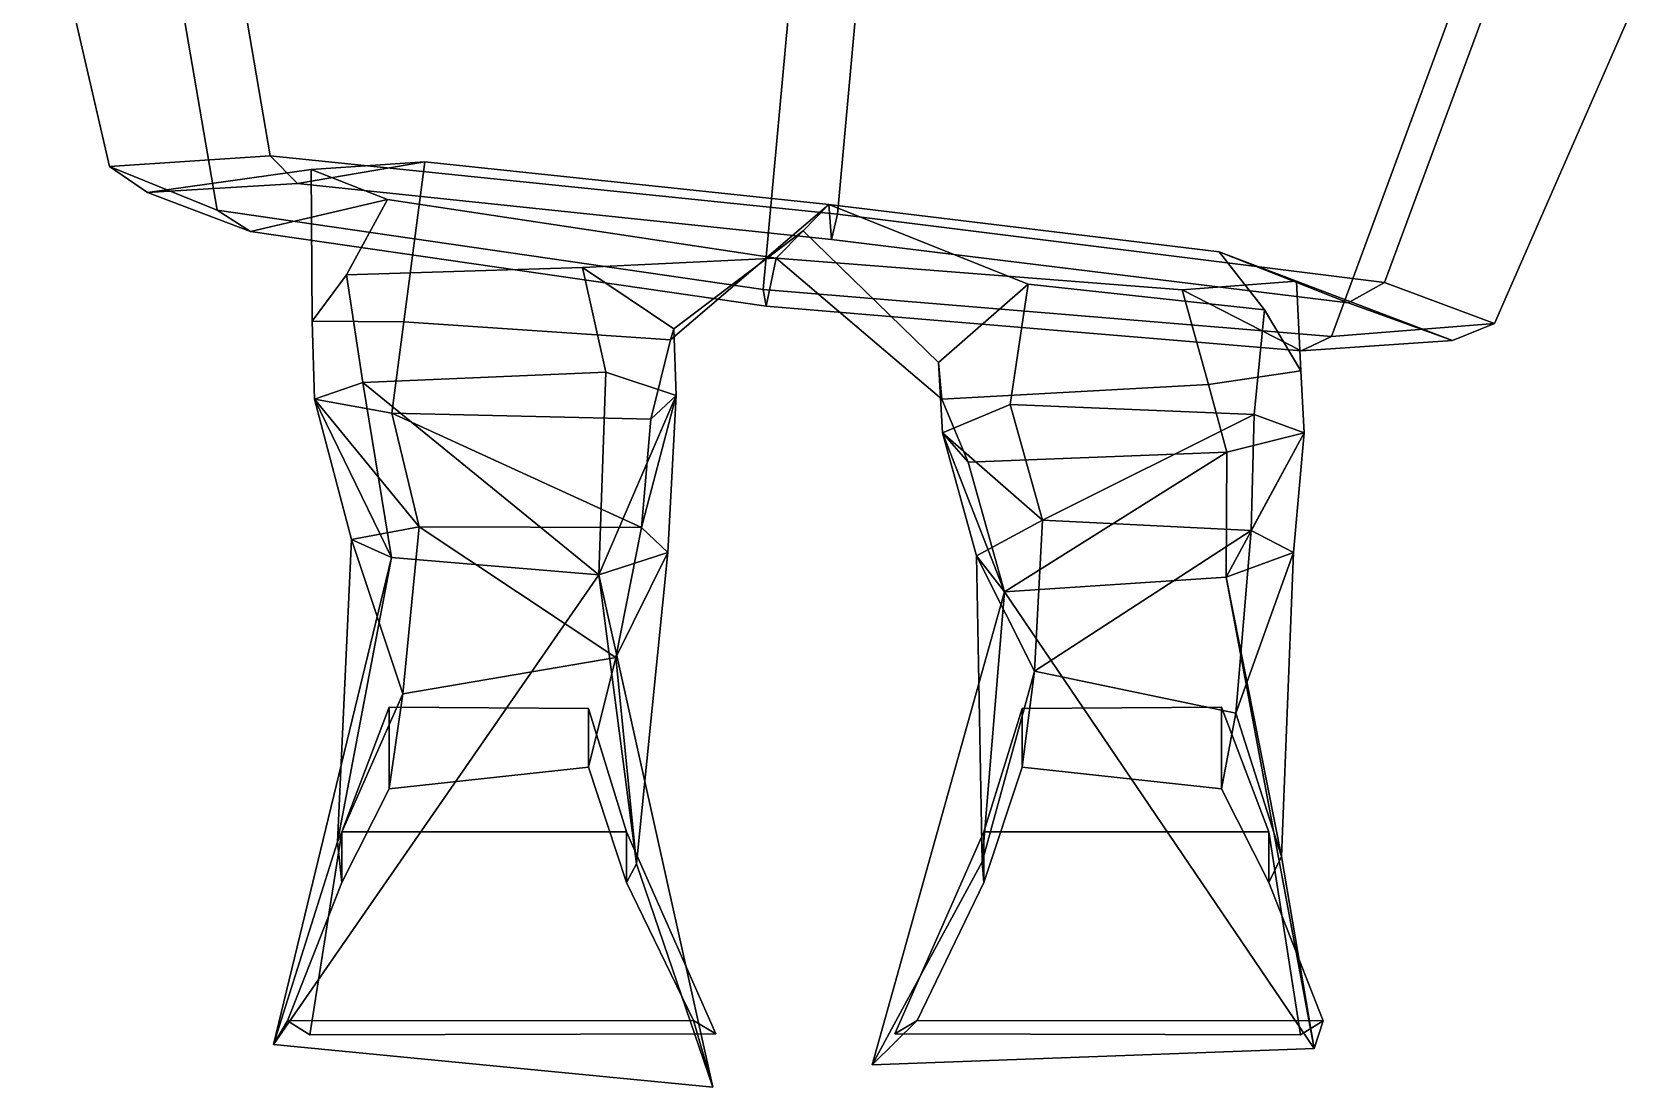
# Model space of a CAD drawing. Extents: x -130 to 167, y -162 to 357.
# Drawn here: x -129.9 to 134.8, y -161.6 to 12.9 of the extents above; entities that cross this region are included whole.
import ezdxf

# ---------------------------------------------------------------- set-up
doc = ezdxf.new("R2010")
doc.units = 0

msp = doc.modelspace()

# ---------------------------------------------------------------- linework, layer by layer
for points in [[(-99.894554, 47.700134, 86.228638), (-129.865814, 46.32428, 4.273267), (-117.035538, -9.355377, 0.62109), (-90.423042, -7.598541, 82.776711)], [(3.419741, -17.221771, 111.24427), (8.396273, 37.406021, 113.886322), (-99.894554, 47.700134, 86.228638), (-90.423042, -7.598541, 82.776711)], [(-117.035538, -9.355377, 0.62109), (-129.865814, 46.32428, 4.273267), (-108.711479, 38.72464, -88.177742), (-99.239967, -16.574051, -91.629662)], [(-99.239967, -16.574051, -91.629662), (-108.711479, 38.72464, -88.177742), (-3.85367, 24.935028, -128.539642), (-8.835784, -29.697723, -131.180603)], [(3.419741, -17.221771, 111.24427), (93.990562, -28.516296, 71.781807), (113.240578, 23.524536, 73.521324), (8.396273, 37.406021, 113.886322)], [(85.173637, -37.491806, -102.624565), (-8.835784, -29.697723, -131.180603), (-3.85367, 24.935028, -128.539642), (104.423653, 14.549042, -100.885048)], [(113.240578, 23.524536, 73.521324), (93.990562, -28.516296, 71.781807), (112.161499, -35.352844, -13.043842), (134.770279, 16.307007, -11.504574)], [(112.161499, -35.352844, -13.043842), (85.173637, -37.491806, -102.624565), (104.423653, 14.549042, -100.885048), (134.770279, 16.307007, -11.504574)], [(-90.423042, -7.598541, 82.776711), (-117.035538, -9.355377, 0.62109), (-110.768951, -13.64447, 0.056942), (-85.899216, -12.170731, 73.88575)], [(3.419741, -17.221771, 111.24427), (-90.423042, -7.598541, 82.776711), (-85.899216, -12.170731, 73.88575), (2.47154, -21.428528, 98.753525)], [(-117.035538, -9.355377, 0.62109), (-99.239967, -16.574051, -91.629662), (-93.701805, -20.113647, -80.456177), (-110.768951, -13.64447, 0.056942)], [(-85.899216, -12.170731, 73.88575), (-110.768951, -13.64447, 0.056942), (-83.66687, -9.837326, -1.192508), (-64.874069, -8.557465, 57.51107)], [(-110.768951, -13.64447, 0.056942), (-93.701805, -20.113647, -80.456177), (-71.039528, -14.833817, -64.447128), (-83.66687, -9.837326, -1.192508)], [(2.47154, -21.428528, 98.753525), (-85.899216, -12.170731, 73.88575), (-64.874069, -8.557465, 57.51107), (2.029695, -15.644669, 77.964439)], [(-64.874069, -8.557465, 57.51107), (-83.66687, -9.837326, -1.192508), (-83.510033, -34.960938, -2.241632), (-68.308876, -35.055588, 35.891582)], [(-83.66687, -9.837326, -1.192508), (-71.039528, -14.833817, -64.447128), (-77.797363, -27.292191, -44.178078), (-83.510033, -34.960938, -2.241632)], [(2.029695, -15.644669, 77.964439), (-64.874069, -8.557465, 57.51107), (-68.308876, -35.055588, 35.891582), (-24.178602, -38.030243, 52.296772)], [(-93.701805, -20.113647, -80.456177), (-8.374057, -32.469177, -115.781754), (-6.67844, -24.50943, -94.290001), (-71.039528, -14.833817, -64.447128)], [(-71.039528, -14.833817, -64.447128), (-6.67844, -24.50943, -94.290001), (-38.776268, -26.086548, -70.887321), (-77.797363, -27.292191, -44.178078)], [(-2.238845, -19.98999, -6.470973), (2.029695, -15.644669, 77.964439), (-24.178602, -38.030243, 52.296772), (-23.616402, -36.235153, -9.663607)], [(20.17531, -41.802956, -5.352418), (35.002506, -28.794647, 55.117722), (2.029695, -15.644669, 77.964439), (-2.238845, -19.98999, -6.470973)], [(2.029695, -15.644669, 77.964439), (35.002506, -28.794647, 55.117722), (74.105141, -33.064926, 27.988348), (66.626175, -23.473343, 49.670906)], [(2.47154, -21.428528, 98.753525), (2.029695, -15.644669, 77.964439), (66.626175, -23.473343, 49.670906), (87.971588, -31.892624, 63.519421)], [(-99.239967, -16.574051, -91.629662), (-8.835784, -29.697723, -131.180603), (-8.374057, -32.469177, -115.781754), (-93.701805, -20.113647, -80.456177)], [(3.419741, -17.221771, 111.24427), (2.47154, -21.428528, 98.753525), (87.971588, -31.892624, 63.519421), (93.990562, -28.516296, 71.781807)], [(-6.67844, -24.50943, -94.290001), (-2.238845, -19.98999, -6.470973), (-23.616402, -36.235153, -9.663607), (-38.776268, -26.086548, -70.887321)], [(20.17531, -41.802956, -5.352418), (-2.238845, -19.98999, -6.470973), (-6.67844, -24.50943, -94.290001), (20.719955, -47.826736, -70.666084)], [(66.626175, -23.473343, 49.670906), (74.105141, -33.064926, 27.988348), (80.106956, -43.156631, -12.724231), (79.388481, -28.332443, -10.914014)], [(87.971588, -31.892624, 63.519421), (66.626175, -23.473343, 49.670906), (79.388481, -28.332443, -10.914014), (105.249619, -38.147125, -12.822279)], [(-75.135376, -45.109985, -25.430368), (-77.797363, -27.292191, -44.178078), (-38.776268, -26.086548, -70.887321), (-34.902569, -43.351257, -40.656078)], [(-23.281628, -47.249252, -14.996634), (-34.902569, -43.351257, -40.656078), (-38.776268, -26.086548, -70.887321), (-23.616402, -36.235153, -9.663607)], [(80.169006, -39.835548, -90.82251), (60.460712, -29.749695, -72.287292), (-6.67844, -24.50943, -94.290001), (-8.374057, -32.469177, -115.781754)], [(60.460712, -29.749695, -72.287292), (64.82148, -45.435783, -53.771126), (20.719955, -47.826736, -70.666084), (-6.67844, -24.50943, -94.290001)], [(-83.119461, -47.821182, -6.294298), (-83.510033, -34.960938, -2.241632), (-77.797363, -27.292191, -44.178078), (-75.135376, -45.109985, -25.430368)], [(32.041794, -48.741257, 19.774101), (35.002506, -28.794647, 55.117722), (20.17531, -41.802956, -5.352418), (20.796734, -53.406982, -5.571378)], [(32.041794, -48.741257, 19.774101), (72.398338, -50.401245, 4.548391), (74.105141, -33.064926, 27.988348), (35.002506, -28.794647, 55.117722)], [(79.388481, -28.332443, -10.914014), (80.106956, -43.156631, -12.724231), (64.82148, -45.435783, -53.771126), (60.460712, -29.749695, -72.287292)], [(105.249619, -38.147125, -12.822279), (79.388481, -28.332443, -10.914014), (60.460712, -29.749695, -72.287292), (80.169006, -39.835548, -90.82251)], [(93.990562, -28.516296, 71.781807), (87.971588, -31.892624, 63.519421), (105.249619, -38.147125, -12.822279), (112.161499, -35.352844, -13.043842)], [(85.173637, -37.491806, -102.624565), (80.169006, -39.835548, -90.82251), (-8.374057, -32.469177, -115.781754), (-8.835784, -29.697723, -131.180603)], [(72.398338, -50.401245, 4.548391), (80.696037, -53.395912, -13.89092), (80.106956, -43.156631, -12.724231), (74.105141, -33.064926, 27.988348)], [(-70.291405, -50.167816, 8.68503), (-68.308876, -35.055588, 35.891582), (-83.510033, -34.960938, -2.241632), (-83.119461, -47.821182, -6.294298)], [(-27.450304, -51.13253, 11.829146), (-24.178602, -38.030243, 52.296772), (-68.308876, -35.055588, 35.891582), (-70.291405, -50.167816, 8.68503)], [(-27.450304, -51.13253, 11.829146), (-23.281628, -47.249252, -14.996634), (-23.616402, -36.235153, -9.663607), (-24.178602, -38.030243, 52.296772)], [(112.161499, -35.352844, -13.043842), (105.249619, -38.147125, -12.822279), (80.169006, -39.835548, -90.82251), (85.173637, -37.491806, -102.624565)], [(20.796734, -53.406982, -5.571378), (20.17531, -41.802956, -5.352418), (20.719955, -47.826736, -70.666084), (25.052721, -58.270828, -34.229454)], [(-36.03614, -76.911148, -27.806553), (-75.135376, -45.109985, -25.430368), (-34.902569, -43.351257, -40.656078)], [(-36.03614, -76.911148, -27.806553), (-34.902569, -43.351257, -40.656078), (-23.281628, -47.249252, -14.996634)], [(80.696037, -53.395912, -13.89092), (67.855438, -56.595474, -30.553921), (64.82148, -45.435783, -53.771126), (80.106956, -43.156631, -12.724231)], [(-70.383141, -74.059769, -14.43635), (-83.119461, -47.821182, -6.294298), (-75.135376, -45.109985, -25.430368)], [(-70.383141, -74.059769, -14.43635), (-75.135376, -45.109985, -25.430368), (-36.03614, -76.911148, -27.806553)], [(-24.613401, -73.228287, -4.75814), (-36.03614, -76.911148, -27.806553), (-23.281628, -47.249252, -14.996634)], [(-28.988729, -69.061104, 19.528976), (-24.613401, -73.228287, -4.75814), (-23.281628, -47.249252, -14.996634)], [(-28.988729, -69.061104, 19.528976), (-23.281628, -47.249252, -14.996634), (-27.450304, -51.13253, 11.829146)], [(67.855438, -56.595474, -30.553921), (25.052721, -58.270828, -34.229454), (20.719955, -47.826736, -70.666084), (64.82148, -45.435783, -53.771126)], [(-65.802322, -68.957245, 16.331747), (-70.291405, -50.167816, 8.68503), (-83.119461, -47.821182, -6.294298)], [(-65.802322, -68.957245, 16.331747), (-83.119461, -47.821182, -6.294298), (-76.999496, -71.052734, 2.730876)], [(-76.999496, -71.052734, 2.730876), (-83.119461, -47.821182, -6.294298), (-70.383141, -74.059769, -14.43635)], [(-28.988729, -69.061104, 19.528976), (-27.450304, -51.13253, 11.829146), (-70.291405, -50.167816, 8.68503)], [(-28.988729, -69.061104, 19.528976), (-70.291405, -50.167816, 8.68503), (-65.802322, -68.957245, 16.331747)], [(37.35104, -67.870903, 33.420269), (32.041794, -48.741257, 19.774101), (20.796734, -53.406982, -5.571378)], [(37.35104, -67.870903, 33.420269), (72.398338, -50.401245, 4.548391), (32.041794, -48.741257, 19.774101)], [(37.35104, -67.870903, 33.420269), (71.879974, -69.560715, 19.828758), (72.398338, -50.401245, 4.548391)], [(71.879974, -69.560715, 19.828758), (80.696037, -53.395912, -13.89092), (72.398338, -50.401245, 4.548391)], [(37.35104, -67.870903, 33.420269), (20.796734, -53.406982, -5.571378), (26.437883, -73.765556, 10.469574)], [(31.06307, -79.740234, -15.713681), (20.796734, -53.406982, -5.571378), (25.052721, -58.270828, -34.229454)], [(26.437883, -73.765556, 10.469574), (20.796734, -53.406982, -5.571378), (31.06307, -79.740234, -15.713681)], [(67.792793, -77.27578, -12.10831), (67.855438, -56.595474, -30.553921), (80.696037, -53.395912, -13.89092)], [(78.896179, -73.19529, 3.118112), (67.792793, -77.27578, -12.10831), (80.696037, -53.395912, -13.89092)], [(71.879974, -69.560715, 19.828758), (78.896179, -73.19529, 3.118112), (80.696037, -53.395912, -13.89092)], [(31.06307, -79.740234, -15.713681), (25.052721, -58.270828, -34.229454), (67.855438, -56.595474, -30.553921)], [(67.792793, -77.27578, -12.10831), (31.06307, -79.740234, -15.713681), (67.855438, -56.595474, -30.553921)], [(36.026951, -92.850494, 20.134937), (37.35104, -67.870903, 33.420269), (26.437883, -73.765556, 10.469574)], [(36.026951, -92.850494, 20.134937), (71.879974, -69.560715, 19.828758), (37.35104, -67.870903, 33.420269)], [(-79.277534, -121.10743, -2.696157), (-68.513229, -96.574883, 7.928127), (-76.999496, -71.052734, 2.730876)], [(-79.277534, -121.10743, -2.696157), (-76.999496, -71.052734, 2.730876), (-70.383141, -74.059769, -14.43635)], [(-68.513229, -96.574883, 7.928127), (-65.802322, -68.957245, 16.331747), (-76.999496, -71.052734, 2.730876)], [(-68.513229, -96.574883, 7.928127), (-33.229549, -90.588097, 12.140459), (-65.802322, -68.957245, 16.331747)], [(-33.229549, -90.588097, 12.140459), (-28.988729, -69.061104, 19.528976), (-65.802322, -68.957245, 16.331747)], [(-33.229549, -90.588097, 12.140459), (-24.613401, -73.228287, -4.75814), (-28.988729, -69.061104, 19.528976)], [(69.377846, -99.771164, 7.308199), (71.879974, -69.560715, 19.828758), (36.026951, -92.850494, 20.134937)], [(69.377846, -99.771164, 7.308199), (78.896179, -73.19529, 3.118112), (71.879974, -69.560715, 19.828758)], [(-89.874664, -154.642044, -21.207142), (-79.277534, -121.10743, -2.696157), (-70.383141, -74.059769, -14.43635)], [(-89.874664, -154.642044, -21.207142), (-70.383141, -74.059769, -14.43635), (-36.03614, -76.911148, -27.806553)], [(-29.843584, -124.733803, -8.192122), (-36.03614, -76.911148, -27.806553), (-24.613401, -73.228287, -4.75814)], [(-29.843584, -124.733803, -8.192122), (-24.613401, -73.228287, -4.75814), (-33.229549, -90.588097, 12.140459)], [(27.401037, -124.381195, -2.813083), (36.026951, -92.850494, 20.134937), (26.437883, -73.765556, 10.469574)], [(27.401037, -124.381195, -2.813083), (26.437883, -73.765556, 10.469574), (31.06307, -79.740234, -15.713681)], [(76.902649, -123.536041, -8.354088), (67.792793, -77.27578, -12.10831), (78.896179, -73.19529, 3.118112)], [(76.902649, -123.536041, -8.354088), (78.896179, -73.19529, 3.118112), (69.377846, -99.771164, 7.308199)], [(-17.213861, -161.647888, -30.82947), (-89.874664, -154.642044, -21.207142), (-36.03614, -76.911148, -27.806553)], [(-17.213861, -161.647888, -30.82947), (-36.03614, -76.911148, -27.806553), (-29.843584, -124.733803, -8.192122)], [(82.323669, -155.285217, -32.662956), (31.06307, -79.740234, -15.713681), (67.792793, -77.27578, -12.10831)], [(82.323669, -155.285217, -32.662956), (67.792793, -77.27578, -12.10831), (76.902649, -123.536041, -8.354088)], [(9.185992, -158.004105, -26.208195), (27.401037, -124.381195, -2.813083), (31.06307, -79.740234, -15.713681)], [(9.185992, -158.004105, -26.208195), (31.06307, -79.740234, -15.713681), (82.323669, -155.285217, -32.662956)], [(-33.229549, -90.588097, 12.140459), (-68.513229, -96.574883, 7.928127), (-70.777412, -112.334427, 35.947453), (-37.787899, -108.736435, 35.947453)], [(-29.843584, -124.733803, -8.192122), (-33.229549, -90.588097, 12.140459), (-37.787899, -108.736435, 35.947453), (-31.473774, -127.827744, 43.725594)], [(27.401037, -124.381195, -2.813083), (27.673773, -127.827744, 43.725594), (33.987896, -108.736435, 35.947453), (36.026951, -92.850494, 20.134937)], [(36.026951, -92.850494, 20.134937), (33.987896, -108.736435, 35.947453), (66.977409, -112.334427, 35.947453), (69.377846, -99.771164, 7.308199)], [(-79.277534, -121.10743, -2.696157), (-78.613716, -127.827744, 43.725594), (-70.777412, -112.334427, 35.947453), (-68.513229, -96.574883, 7.928127)], [(-31.473774, -119.444244, 102.617195), (-37.787899, -98.998032, 87.801697), (-70.777412, -98.812729, 87.801697), (-78.613716, -119.444244, 102.617195)], [(-78.613716, -119.444244, 102.617195), (-70.777412, -98.812729, 87.801697), (-70.777412, -112.334427, 35.947453), (-78.613716, -127.827744, 43.725594)], [(-37.787899, -98.998032, 87.801697), (-37.787899, -108.736435, 35.947453), (-70.777412, -112.334427, 35.947453), (-70.777412, -98.812729, 87.801697)], [(-31.473774, -119.444244, 102.617195), (-31.473774, -127.827744, 43.725594), (-37.787899, -108.736435, 35.947453), (-37.787899, -98.998032, 87.801697)], [(27.673773, -119.444244, 102.617195), (74.813721, -119.444244, 102.617195), (66.977409, -98.812729, 87.801697), (33.987896, -98.998032, 87.801697)], [(27.673773, -119.444244, 102.617195), (33.987896, -98.998032, 87.801697), (33.987896, -108.736435, 35.947453), (27.673773, -127.827744, 43.725594)], [(33.987896, -98.998032, 87.801697), (66.977409, -98.812729, 87.801697), (66.977409, -112.334427, 35.947453), (33.987896, -108.736435, 35.947453)], [(74.813721, -119.444244, 102.617195), (74.813721, -127.827744, 43.725594), (66.977409, -112.334427, 35.947453), (66.977409, -98.812729, 87.801697)], [(76.902649, -123.536041, -8.354088), (69.377846, -99.771164, 7.308199), (66.977409, -112.334427, 35.947453), (74.813721, -127.827744, 43.725594)], [(-89.874664, -154.642044, -21.207142), (-87.594154, -150.723206, 36.317848), (-78.613716, -127.827744, 43.725594), (-79.277534, -121.10743, -2.696157)], [(-83.890282, -153.02951, 102.617195), (-78.613716, -119.444244, 102.617195), (-78.613716, -127.827744, 43.725594), (-87.594154, -150.723206, 36.317848)], [(-16.70689, -152.844193, 102.617195), (-31.473774, -119.444244, 102.617195), (-78.613716, -119.444244, 102.617195), (-83.890282, -153.02951, 102.617195)], [(-16.70689, -152.844193, 102.617195), (-20.410763, -150.61731, 32.613968), (-31.473774, -127.827744, 43.725594), (-31.473774, -119.444244, 102.617195)], [(12.906889, -152.844193, 102.617195), (80.090286, -153.02951, 102.617195), (74.813721, -119.444244, 102.617195), (27.673773, -119.444244, 102.617195)], [(12.906889, -152.844193, 102.617195), (27.673773, -119.444244, 102.617195), (27.673773, -127.827744, 43.725594), (16.610764, -150.61731, 32.613968)], [(80.090286, -153.02951, 102.617195), (83.794151, -150.723206, 36.317848), (74.813721, -127.827744, 43.725594), (74.813721, -119.444244, 102.617195)], [(82.323669, -155.285217, -32.662956), (76.902649, -123.536041, -8.354088), (74.813721, -127.827744, 43.725594), (83.794151, -150.723206, 36.317848)], [(-17.213861, -161.647888, -30.82947), (-29.843584, -124.733803, -8.192122), (-31.473774, -127.827744, 43.725594), (-20.410763, -150.61731, 32.613968)], [(9.185992, -158.004105, -26.208195), (16.610764, -150.61731, 32.613968), (27.673773, -127.827744, 43.725594), (27.401037, -124.381195, -2.813083)], [(-89.874664, -154.642044, -21.207142), (-17.213861, -161.647888, -30.82947), (-20.410763, -150.61731, 32.613968), (-87.594154, -150.723206, 36.317848)], [(-83.890282, -153.02951, 102.617195), (-87.594154, -150.723206, 36.317848), (-20.410763, -150.61731, 32.613968), (-16.70689, -152.844193, 102.617195)], [(82.323669, -155.285217, -32.662956), (83.794151, -150.723206, 36.317848), (16.610764, -150.61731, 32.613968), (9.185992, -158.004105, -26.208195)], [(80.090286, -153.02951, 102.617195), (12.906889, -152.844193, 102.617195), (16.610764, -150.61731, 32.613968), (83.794151, -150.723206, 36.317848)]]:
    msp.add_3dface(points)

doc.saveas('drawing.dxf')
